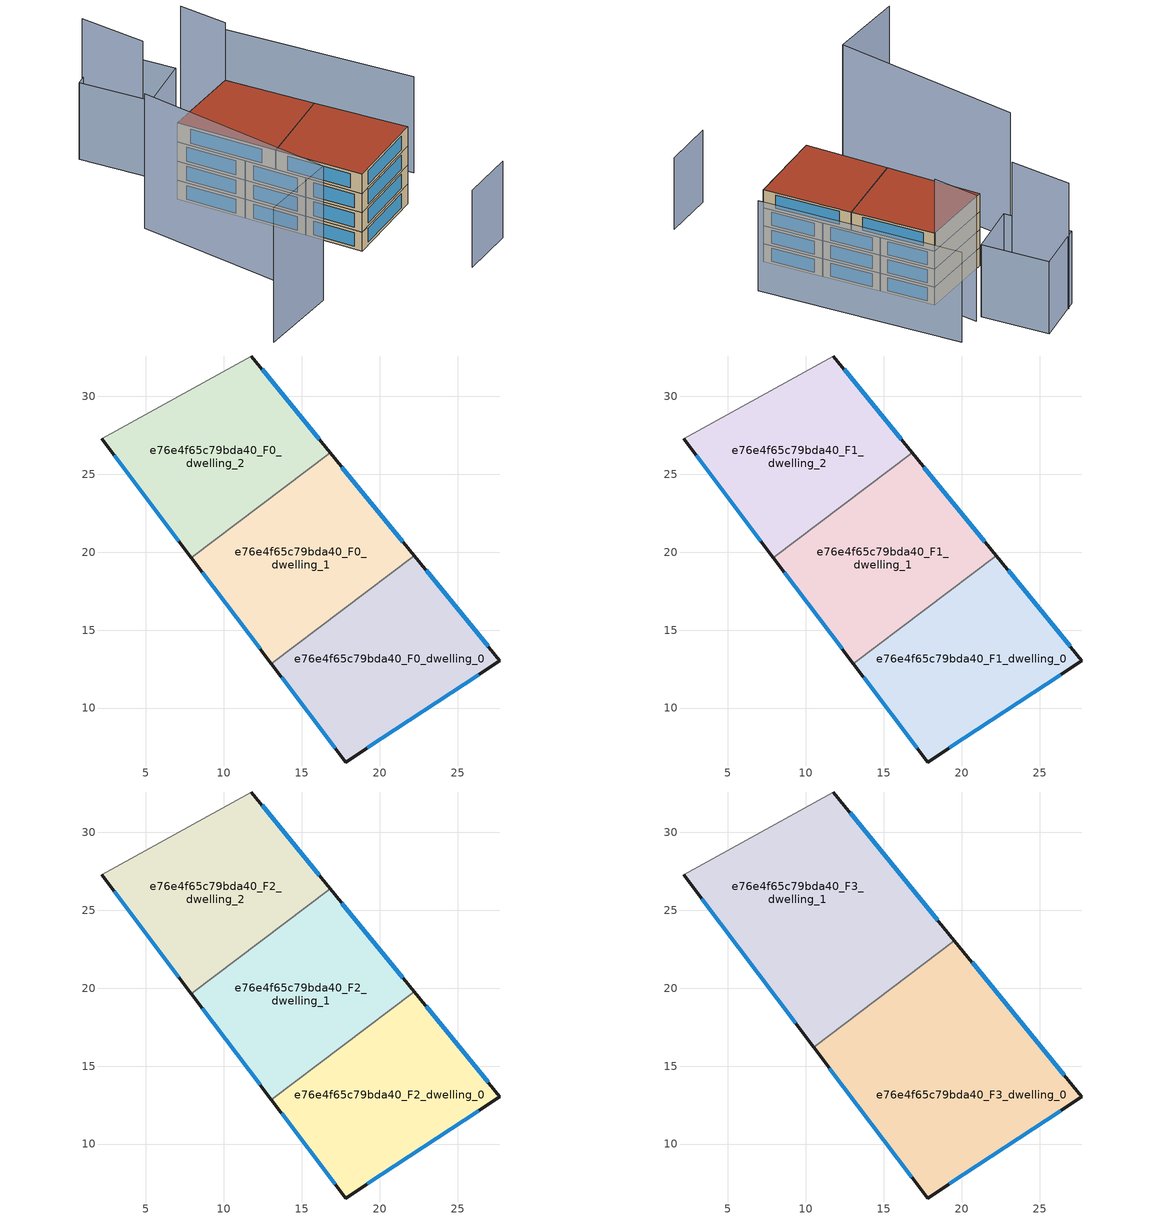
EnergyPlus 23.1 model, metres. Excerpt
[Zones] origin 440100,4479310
e76e4f65c79bda40_F0_dwelling_0
 floor ground (EU_floor_Construction): 22.22,19.76 27.71,13.03 17.83,6.54 13.06,12.85 z0
 wall outside (EU_wall_Construction): 13.06,12.85 17.83,6.54 27.71,13.03 22.22,19.76 z0:3
 wall to e76e4f65c79bda40_F0_dwelling_1 (EU_wall_Construction): 22.22,19.76 13.06,12.85 z0:3
 window (EU_Window_Construction): 26.95,13.96 22.98,18.83 / 19.2,7.44 26.34,12.13 / 13.72,11.97 17.16,7.42 z0.42:2.58
e76e4f65c79bda40_F0_dwelling_1
 floor ground (EU_floor_Construction): 16.83,26.38 22.22,19.76 13.06,12.85 7.92,19.65 z0
 wall outside (EU_wall_Construction): 22.22,19.76 16.83,26.38 / 7.92,19.65 13.06,12.85 z0:3
 wall to e76e4f65c79bda40_F0_dwelling_2 (EU_wall_Construction): 16.83,26.38 7.92,19.65 z0:3
 window (EU_Window_Construction): 21.47,20.68 17.58,25.46 / 8.64,18.7 12.35,13.79 z0.42:2.58
e76e4f65c79bda40_F0_dwelling_2
 floor ground (EU_floor_Construction): 11.77,32.58 16.83,26.38 7.92,19.65 2.17,27.26 z0
 wall outside (EU_wall_Construction): 2.17,27.26 7.92,19.65 / 16.83,26.38 11.77,32.58 z0:3
 wall adiabatic (EU_wall_Construction): 11.77,32.58 2.17,27.26 z0:3
 window (EU_Window_Construction): 2.97,26.2 7.13,20.7 / 16.13,27.24 12.47,31.72 z0.42:2.58
e76e4f65c79bda40_F1_dwelling_0
 floor to e76e4f65c79bda40_F0_dwelling_0 (EU_floor_Construction): 22.22,19.76 27.71,13.03 17.83,6.54 13.06,12.85 z3
 wall outside (EU_wall_Construction): 13.06,12.85 17.83,6.54 27.71,13.03 22.22,19.76 z3:6
 wall to e76e4f65c79bda40_F1_dwelling_1 (EU_wall_Construction): 22.22,19.76 13.06,12.85 z3:6
 window (EU_Window_Construction): 26.95,13.96 22.98,18.83 / 19.2,7.44 26.34,12.13 / 13.72,11.97 17.16,7.42 z3.42:5.58
e76e4f65c79bda40_F1_dwelling_1
 floor to e76e4f65c79bda40_F0_dwelling_1 (EU_floor_Construction): 16.83,26.38 22.22,19.76 13.06,12.85 7.92,19.65 z3
 wall outside (EU_wall_Construction): 22.22,19.76 16.83,26.38 / 7.92,19.65 13.06,12.85 z3:6
 wall to e76e4f65c79bda40_F1_dwelling_2 (EU_wall_Construction): 16.83,26.38 7.92,19.65 z3:6
 window (EU_Window_Construction): 21.47,20.68 17.58,25.46 / 8.64,18.7 12.35,13.79 z3.42:5.58
e76e4f65c79bda40_F1_dwelling_2
 floor to e76e4f65c79bda40_F0_dwelling_2 (EU_floor_Construction): 11.77,32.58 16.83,26.38 7.92,19.65 2.17,27.26 z3
 wall outside (EU_wall_Construction): 2.17,27.26 7.92,19.65 / 16.83,26.38 11.77,32.58 z3:6
 wall adiabatic (EU_wall_Construction): 11.77,32.58 2.17,27.26 z3:6
 window (EU_Window_Construction): 2.97,26.2 7.13,20.7 / 16.13,27.24 12.47,31.72 z3.42:5.58
e76e4f65c79bda40_F2_dwelling_0
 floor to e76e4f65c79bda40_F1_dwelling_0 (EU_floor_Construction): 22.22,19.76 27.71,13.03 17.83,6.54 13.06,12.85 z6
 wall outside (EU_wall_Construction): 13.06,12.85 17.83,6.54 27.71,13.03 22.22,19.76 z6:9
 wall to e76e4f65c79bda40_F2_dwelling_1 (EU_wall_Construction): 22.22,19.76 13.06,12.85 z6:9
 window (EU_Window_Construction): 26.95,13.96 22.98,18.83 / 19.2,7.44 26.34,12.13 / 13.72,11.97 17.16,7.42 z6.42:8.58
e76e4f65c79bda40_F2_dwelling_1
 floor to e76e4f65c79bda40_F1_dwelling_1 (EU_floor_Construction): 16.83,26.38 22.22,19.76 13.06,12.85 7.92,19.65 z6
 wall outside (EU_wall_Construction): 22.22,19.76 16.83,26.38 / 7.92,19.65 13.06,12.85 z6:9
 wall to e76e4f65c79bda40_F2_dwelling_2 (EU_wall_Construction): 16.83,26.38 7.92,19.65 z6:9
 window (EU_Window_Construction): 21.47,20.68 17.58,25.46 / 8.64,18.7 12.35,13.79 z6.42:8.58
e76e4f65c79bda40_F2_dwelling_2
 floor to e76e4f65c79bda40_F1_dwelling_2 (EU_floor_Construction): 11.77,32.58 16.83,26.38 7.92,19.65 2.17,27.26 z6
 wall outside (EU_wall_Construction): 2.17,27.26 7.92,19.65 / 16.83,26.38 11.77,32.58 z6:9
 wall adiabatic (EU_wall_Construction): 11.77,32.58 2.17,27.26 z6:9
 window (EU_Window_Construction): 2.97,26.2 7.13,20.7 / 16.13,27.24 12.47,31.72 z6.42:8.58
e76e4f65c79bda40_F3_dwelling_0
 floor to e76e4f65c79bda40_F2_dwelling_0 (EU_floor_Construction): 22.22,19.76 27.71,13.03 17.83,6.54 13.06,12.85 z9
 floor to e76e4f65c79bda40_F2_dwelling_1 (EU_floor_Construction): 19.54,23.05 22.22,19.76 13.06,12.85 10.51,16.22 z9
 wall outside (EU_wall_Construction): 10.51,16.22 17.83,6.54 27.71,13.03 19.54,23.05 z9:12
 wall to e76e4f65c79bda40_F3_dwelling_1 (EU_wall_Construction): 19.54,23.05 10.51,16.22 z9:12
 window (EU_Window_Construction): 26.58,14.42 20.68,21.66 / 19.2,7.44 26.34,12.13 / 11.53,14.88 16.81,7.89 z9.42:11.58
 roof outside (EU_roof_Construction): 27.71,13.03 19.54,23.05 10.51,16.22 17.83,6.54 z12
e76e4f65c79bda40_F3_dwelling_1
 floor to e76e4f65c79bda40_F2_dwelling_1 (EU_floor_Construction): 16.83,26.38 19.54,23.05 10.51,16.22 7.92,19.65 z9
 floor to e76e4f65c79bda40_F2_dwelling_2 (EU_floor_Construction): 11.77,32.58 16.83,26.38 7.92,19.65 2.17,27.26 z9
 wall outside (EU_wall_Construction): 2.17,27.26 10.51,16.22 / 19.54,23.05 11.77,32.58 z9:12
 wall adiabatic (EU_wall_Construction): 11.77,32.58 2.17,27.26 z9:12
 window (EU_Window_Construction): 3.33,25.73 9.35,17.75 / 18.46,24.37 12.85,31.26 z9.42:11.58
 roof outside (EU_roof_Construction): 19.54,23.05 11.77,32.58 2.17,27.26 10.51,16.22 z12
shading: 28.67,-2.94 34.99,0.88 / 1.1,45.54 7.41,37.81 / 7.41,37.81 1.44,32.93 / 1.44,32.93 -4.88,40.66 / -4.88,40.66 1.1,45.54 z0:12; 8.47,38.41 11.77,32.58 / -4.31,23.64 8.53,-0.65 / 8.53,-0.65 -1.13,-5.76 / -3.91,41.69 0.68,33.88 z0:21; 31.44,18.63 12.44,41.8 z0:15
[Building]
EU S2 Campaign: North Axis=0; Terrain=City; Solar Distribution=FullExterior
[Site:Location]
Madrid: Latitude=40.5; Longitude=-3.5; Time Zone=1; Elevation=609
[SizingPeriod:WeatherFileDays]
AnnualSizingPeriod: Begin Month=1; Begin Day of Month=1; End Month=12; End Day of Month=31; Day of Week for Start Day=Monday; Use Weather File Daylight Saving Period=No; Use Weather File Rain and Snow Indicators=No
[MATERIAL]
EU_InternalMass_Material: Roughness=MediumRough; Thickness=0.1; Conductivity=1; Density=1800; Specific Heat=900; Thermal Absorptance=0.9; Solar Absorptance=0.7; Visible Absorptance=0.7
[MATERIAL:NOMASS] Roughness=MediumRough; Thermal Absorptance=0.9; Solar Absorptance=0.7; Visible Absorptance=0.7
Name | Thermal Resistance
EU_wall_NoMass | 1.60022
EU_roof_NoMass | 1.57597
EU_floor_NoMass | 0.470652
[WINDOWMATERIAL:SIMPLEGLAZINGSYSTEM]
EU_Window_SimpleGlazing: UFactor=3.28802; Solar Heat Gain Coefficient=0.85; Visible Transmittance=0.85
[CONSTRUCTION]
EU_wall_Construction: EU_wall_NoMass
EU_roof_Construction: EU_roof_NoMass
EU_floor_Construction: EU_floor_NoMass
EU_InternalMass_Construction: EU_InternalMass_Material
EU_Window_Construction: EU_Window_SimpleGlazing
[ZONE] Type=1; Multiplier=1; Ceiling Height=autocalculate; Floor Area=autocalculate; Part of Total Floor Area=Yes
Name | Volume
e76e4f65c79bda40_F0_dwelling_0 | 289.4
e76e4f65c79bda40_F1_dwelling_0; e76e4f65c79bda40_F2_dwelling_0 | 289.401
e76e4f65c79bda40_F3_dwelling_0 | 434.09
e76e4f65c79bda40_F0_dwelling_1; e76e4f65c79bda40_F1_dwelling_1; e76e4f65c79bda40_F2_dwelling_1 | 289.409
e76e4f65c79bda40_F3_dwelling_1 | 434.115
e76e4f65c79bda40_F0_dwelling_2 | 289.395
e76e4f65c79bda40_F1_dwelling_2; e76e4f65c79bda40_F2_dwelling_2 | 289.396
[INTERNALMASS] Construction=EU_InternalMass_Construction
Name | Zone or ZoneList | Surface Area
e76e4f65c79bda40_F0_dwelling_0_EU_InternalMass | e76e4f65c79bda40_F0_dwelling_0 | 96.4669
e76e4f65c79bda40_F0_dwelling_1_EU_InternalMass | e76e4f65c79bda40_F0_dwelling_1 | 96.4697
e76e4f65c79bda40_F0_dwelling_2_EU_InternalMass | e76e4f65c79bda40_F0_dwelling_2 | 96.4652
e76e4f65c79bda40_F1_dwelling_0_EU_InternalMass | e76e4f65c79bda40_F1_dwelling_0 | 96.4669
e76e4f65c79bda40_F1_dwelling_1_EU_InternalMass | e76e4f65c79bda40_F1_dwelling_1 | 96.4697
e76e4f65c79bda40_F1_dwelling_2_EU_InternalMass | e76e4f65c79bda40_F1_dwelling_2 | 96.4652
e76e4f65c79bda40_F2_dwelling_0_EU_InternalMass | e76e4f65c79bda40_F2_dwelling_0 | 96.4669
e76e4f65c79bda40_F2_dwelling_1_EU_InternalMass | e76e4f65c79bda40_F2_dwelling_1 | 96.4697
e76e4f65c79bda40_F2_dwelling_2_EU_InternalMass | e76e4f65c79bda40_F2_dwelling_2 | 96.4652
e76e4f65c79bda40_F3_dwelling_0_EU_InternalMass | e76e4f65c79bda40_F3_dwelling_0 | 144.703
e76e4f65c79bda40_F3_dwelling_1_EU_InternalMass | e76e4f65c79bda40_F3_dwelling_1 | 144.71
[OTHEREQUIPMENT] Fuel Type=Electricity; Design Level Calculation Method=Watts/Area; Power per Zone Floor Area=1; Fraction Latent=0; Fraction Radiant=0; Fraction Lost=0; Carbon Dioxide Generation Rate=0; EndUse Subcategory=EU_Step8_InternalGains
Name | Zone or ZoneList or Space or SpaceList | Schedule
EU_Step8_InternalGain_e76e4f65c79bda40_F0_dwelling_0_f000 | e76e4f65c79bda40_F0_dwelling_0 | EU_Step8_GainSchedule_e76e4f65c79bda40_F0_dwelling_0_f000
EU_Step8_InternalGain_e76e4f65c79bda40_F0_dwelling_1_f000 | e76e4f65c79bda40_F0_dwelling_1 | EU_Step8_GainSchedule_e76e4f65c79bda40_F0_dwelling_1_f000
EU_Step8_InternalGain_e76e4f65c79bda40_F0_dwelling_2_f000 | e76e4f65c79bda40_F0_dwelling_2 | EU_Step8_GainSchedule_e76e4f65c79bda40_F0_dwelling_2_f000
EU_Step8_InternalGain_e76e4f65c79bda40_F1_dwelling_0_f000 | e76e4f65c79bda40_F1_dwelling_0 | EU_Step8_GainSchedule_e76e4f65c79bda40_F1_dwelling_0_f000
EU_Step8_InternalGain_e76e4f65c79bda40_F1_dwelling_1_f000 | e76e4f65c79bda40_F1_dwelling_1 | EU_Step8_GainSchedule_e76e4f65c79bda40_F1_dwelling_1_f000
EU_Step8_InternalGain_e76e4f65c79bda40_F1_dwelling_2_f000 | e76e4f65c79bda40_F1_dwelling_2 | EU_Step8_GainSchedule_e76e4f65c79bda40_F1_dwelling_2_f000
EU_Step8_InternalGain_e76e4f65c79bda40_F2_dwelling_0_f000 | e76e4f65c79bda40_F2_dwelling_0 | EU_Step8_GainSchedule_e76e4f65c79bda40_F2_dwelling_0_f000
EU_Step8_InternalGain_e76e4f65c79bda40_F2_dwelling_1_f000 | e76e4f65c79bda40_F2_dwelling_1 | EU_Step8_GainSchedule_e76e4f65c79bda40_F2_dwelling_1_f000
EU_Step8_InternalGain_e76e4f65c79bda40_F2_dwelling_2_f000 | e76e4f65c79bda40_F2_dwelling_2 | EU_Step8_GainSchedule_e76e4f65c79bda40_F2_dwelling_2_f000
EU_Step8_InternalGain_e76e4f65c79bda40_F3_dwelling_0_f000 | e76e4f65c79bda40_F3_dwelling_0 | EU_Step8_GainSchedule_e76e4f65c79bda40_F3_dwelling_0_f000
EU_Step8_InternalGain_e76e4f65c79bda40_F3_dwelling_1_f000 | e76e4f65c79bda40_F3_dwelling_1 | EU_Step8_GainSchedule_e76e4f65c79bda40_F3_dwelling_1_f000
[ZONEVENTILATION:DESIGNFLOWRATE] Schedule=EU_AlwaysOn; Design Flow Rate Calculation Method=AirChanges/Hour; Air Changes per Hour=0.480704; Ventilation Type=Natural; Fan Pressure Rise=0; Fan Total Efficiency=1; Constant Term Coefficient=1; Temperature Term Coefficient=0; Velocity Term Coefficient=0; Velocity Squared Term Coefficient=0; Minimum Indoor Temperature=-100; Maximum Indoor Temperature=100; Delta Temperature=-100; Minimum Outdoor Temperature=-100; Maximum Outdoor Temperature=100; Maximum Wind Speed=40
Name | Zone or ZoneList or Space or SpaceList
EU_ConstantAir_e76e4f65c79bda40_F0_dwelling_0 | e76e4f65c79bda40_F0_dwelling_0
EU_ConstantAir_e76e4f65c79bda40_F0_dwelling_1 | e76e4f65c79bda40_F0_dwelling_1
EU_ConstantAir_e76e4f65c79bda40_F0_dwelling_2 | e76e4f65c79bda40_F0_dwelling_2
EU_ConstantAir_e76e4f65c79bda40_F1_dwelling_0 | e76e4f65c79bda40_F1_dwelling_0
EU_ConstantAir_e76e4f65c79bda40_F1_dwelling_1 | e76e4f65c79bda40_F1_dwelling_1
EU_ConstantAir_e76e4f65c79bda40_F1_dwelling_2 | e76e4f65c79bda40_F1_dwelling_2
EU_ConstantAir_e76e4f65c79bda40_F2_dwelling_0 | e76e4f65c79bda40_F2_dwelling_0
EU_ConstantAir_e76e4f65c79bda40_F2_dwelling_1 | e76e4f65c79bda40_F2_dwelling_1
EU_ConstantAir_e76e4f65c79bda40_F2_dwelling_2 | e76e4f65c79bda40_F2_dwelling_2
EU_ConstantAir_e76e4f65c79bda40_F3_dwelling_0 | e76e4f65c79bda40_F3_dwelling_0
EU_ConstantAir_e76e4f65c79bda40_F3_dwelling_1 | e76e4f65c79bda40_F3_dwelling_1
[HVACTEMPLATE:THERMOSTAT] Constant Heating Setpoint=20; Constant Cooling Setpoint=50
EU_HeatOnly_e76e4f65c79bda40_F0_dwelling_0; EU_HeatOnly_e76e4f65c79bda40_F0_dwelling_1; EU_HeatOnly_e76e4f65c79bda40_F0_dwelling_2; EU_HeatOnly_e76e4f65c79bda40_F1_dwelling_0; EU_HeatOnly_e76e4f65c79bda40_F1_dwelling_1; EU_HeatOnly_e76e4f65c79bda40_F1_dwelling_2; EU_HeatOnly_e76e4f65c79bda40_F2_dwelling_0; EU_HeatOnly_e76e4f65c79bda40_F2_dwelling_1; EU_HeatOnly_e76e4f65c79bda40_F2_dwelling_2; EU_HeatOnly_e76e4f65c79bda40_F3_dwelling_0; EU_HeatOnly_e76e4f65c79bda40_F3_dwelling_1
[HVACTEMPLATE:ZONE:IDEALLOADSAIRSYSTEM] System Availability Schedule=EU_AlwaysOn; Maximum Heating Supply Air Temperature=50; Minimum Cooling Supply Air Temperature=13; Maximum Heating Supply Air Humidity Ratio=0.0156; Minimum Cooling Supply Air Humidity Ratio=0.0077; Heating Limit=NoLimit; Cooling Limit=NoLimit; Heating Availability Schedule=EU_AlwaysOn; Cooling Availability Schedule=EU_CoolingOff; Dehumidification Control Type=ConstantSensibleHeatRatio; Cooling Sensible Heat Ratio=0.7; Dehumidification Setpoint=60; Humidification Control Type=None; Humidification Setpoint=30; Outdoor Air Method=None; Outdoor Air Flow Rate per Person=0.00944; Outdoor Air Flow Rate per Zone Floor Area=0; Outdoor Air Flow Rate per Zone=0; Demand Controlled Ventilation Type=None; Outdoor Air Economizer Type=NoEconomizer; Heat Recovery Type=None; Sensible Heat Recovery Effectiveness=0.7; Latent Heat Recovery Effectiveness=0.65
Name | Template Thermostat
e76e4f65c79bda40_F0_dwelling_0 | EU_HeatOnly_e76e4f65c79bda40_F0_dwelling_0
e76e4f65c79bda40_F0_dwelling_1 | EU_HeatOnly_e76e4f65c79bda40_F0_dwelling_1
e76e4f65c79bda40_F0_dwelling_2 | EU_HeatOnly_e76e4f65c79bda40_F0_dwelling_2
e76e4f65c79bda40_F1_dwelling_0 | EU_HeatOnly_e76e4f65c79bda40_F1_dwelling_0
e76e4f65c79bda40_F1_dwelling_1 | EU_HeatOnly_e76e4f65c79bda40_F1_dwelling_1
e76e4f65c79bda40_F1_dwelling_2 | EU_HeatOnly_e76e4f65c79bda40_F1_dwelling_2
e76e4f65c79bda40_F2_dwelling_0 | EU_HeatOnly_e76e4f65c79bda40_F2_dwelling_0
e76e4f65c79bda40_F2_dwelling_1 | EU_HeatOnly_e76e4f65c79bda40_F2_dwelling_1
e76e4f65c79bda40_F2_dwelling_2 | EU_HeatOnly_e76e4f65c79bda40_F2_dwelling_2
e76e4f65c79bda40_F3_dwelling_0 | EU_HeatOnly_e76e4f65c79bda40_F3_dwelling_0
e76e4f65c79bda40_F3_dwelling_1 | EU_HeatOnly_e76e4f65c79bda40_F3_dwelling_1
[SIZING:ZONE] Zone Cooling Design Supply Air Temperature Input Method=SupplyAirTemperature; Zone Cooling Design Supply Air Temperature=13; Zone Heating Design Supply Air Temperature Input Method=SupplyAirTemperature; Zone Heating Design Supply Air Temperature=50; Zone Cooling Design Supply Air Humidity Ratio=0.008; Zone Heating Design Supply Air Humidity Ratio=0.008; Cooling Design Air Flow Method=DesignDay; Cooling Design Air Flow Rate=0; Cooling Minimum Air Flow per Zone Floor Area=0.000762; Cooling Minimum Air Flow=0; Cooling Minimum Air Flow Fraction=0.2; Heating Design Air Flow Method=DesignDay; Heating Design Air Flow Rate=0; Heating Maximum Air Flow per Zone Floor Area=0.002032; Heating Maximum Air Flow=0.141576; Heating Maximum Air Flow Fraction=0.3; Account for Dedicated Outdoor Air System=No; Dedicated Outdoor Air System Control Strategy=NeutralSupplyAir; Dedicated Outdoor Air Low Setpoint Temperature for Design=autosize; Dedicated Outdoor Air High Setpoint Temperature for Design=autosize; Zone Load Sizing Method=Sensible Load Only No Latent Load; Zone Latent Cooling Design Supply Air Humidity Ratio Input Method=HumidityRatioDifference; Zone Cooling Design Supply Air Humidity Ratio Difference=0.005; Zone Latent Heating Design Supply Air Humidity Ratio Input Method=HumidityRatioDifference; Zone Humidification Design Supply Air Humidity Ratio Difference=0.005
e76e4f65c79bda40_F0_dwelling_0; e76e4f65c79bda40_F0_dwelling_1; e76e4f65c79bda40_F0_dwelling_2; e76e4f65c79bda40_F1_dwelling_0; e76e4f65c79bda40_F1_dwelling_1; e76e4f65c79bda40_F1_dwelling_2; e76e4f65c79bda40_F2_dwelling_0; e76e4f65c79bda40_F2_dwelling_1; e76e4f65c79bda40_F2_dwelling_2; e76e4f65c79bda40_F3_dwelling_0; e76e4f65c79bda40_F3_dwelling_1
[SCHEDULE:CONSTANT]
Name | Hourly Value
EU_AlwaysOn | 1
EU_CoolingOff | 0
[SCHEDULE:FILE] Column Number=1; Rows to Skip at Top=0; Number of Hours of Data=8760; Column Separator=Comma; Interpolate to Timestep=No; Minutes per Item=60; Adjust Schedule for Daylight Savings=Yes
Name | File
EU_Step8_GainSchedule_e76e4f65c79bda40_F0_dwelling_0_f000 | ../../schedules/e76e4f65c79bda40/e76e4f65c79bda40_F0_dwelling_0_f000_gain.csv
EU_Step8_GainSchedule_e76e4f65c79bda40_F0_dwelling_1_f000 | ../../schedules/e76e4f65c79bda40/e76e4f65c79bda40_F0_dwelling_1_f000_gain.csv
EU_Step8_GainSchedule_e76e4f65c79bda40_F0_dwelling_2_f000 | ../../schedules/e76e4f65c79bda40/e76e4f65c79bda40_F0_dwelling_2_f000_gain.csv
EU_Step8_GainSchedule_e76e4f65c79bda40_F1_dwelling_0_f000 | ../../schedules/e76e4f65c79bda40/e76e4f65c79bda40_F1_dwelling_0_f000_gain.csv
EU_Step8_GainSchedule_e76e4f65c79bda40_F1_dwelling_1_f000 | ../../schedules/e76e4f65c79bda40/e76e4f65c79bda40_F1_dwelling_1_f000_gain.csv
EU_Step8_GainSchedule_e76e4f65c79bda40_F1_dwelling_2_f000 | ../../schedules/e76e4f65c79bda40/e76e4f65c79bda40_F1_dwelling_2_f000_gain.csv
EU_Step8_GainSchedule_e76e4f65c79bda40_F2_dwelling_0_f000 | ../../schedules/e76e4f65c79bda40/e76e4f65c79bda40_F2_dwelling_0_f000_gain.csv
EU_Step8_GainSchedule_e76e4f65c79bda40_F2_dwelling_1_f000 | ../../schedules/e76e4f65c79bda40/e76e4f65c79bda40_F2_dwelling_1_f000_gain.csv
EU_Step8_GainSchedule_e76e4f65c79bda40_F2_dwelling_2_f000 | ../../schedules/e76e4f65c79bda40/e76e4f65c79bda40_F2_dwelling_2_f000_gain.csv
EU_Step8_GainSchedule_e76e4f65c79bda40_F3_dwelling_0_f000 | ../../schedules/e76e4f65c79bda40/e76e4f65c79bda40_F3_dwelling_0_f000_gain.csv
EU_Step8_GainSchedule_e76e4f65c79bda40_F3_dwelling_1_f000 | ../../schedules/e76e4f65c79bda40/e76e4f65c79bda40_F3_dwelling_1_f000_gain.csv
